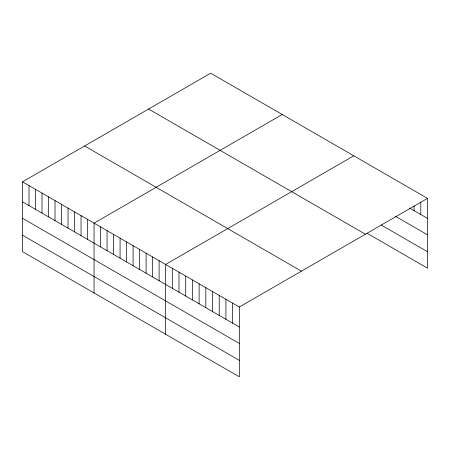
<?xml version="1.0" encoding="UTF-8"?>
<svg xmlns="http://www.w3.org/2000/svg" width="450" height="450" viewBox="0 0 450 450"><rect width="100%" height="100%" fill="white"/><g stroke="black" fill="none" stroke-linecap="round" stroke-linejoin="round"><path stroke-width="0.67" d="M22.5 181.834L239.321 307.012L239.321 376.813L22.5 251.629L22.5 181.834L210.679 73.187L427.5 198.371L427.5 268.166L367.183 233.342M282.229 114.497L94.05 223.144L94.05 292.939M353.779 155.807L165.606 264.454L165.606 334.249M239.321 307.012L427.5 198.371M409.629 208.063L427.5 218.385M395.668 216.433L427.5 234.81M381.144 224.977L427.5 251.741M148.579 109.041L365.4 234.225M84.6 145.98L301.421 271.164M22.5 201.842L239.321 327.026M22.5 218.273L239.321 343.457M22.5 235.198L239.321 360.382M420.801 202.089L420.801 214.515M414.096 205.813L414.096 210.645M232.622 303.142L232.622 323.156M225.917 299.278L225.917 319.286M219.218 295.408L219.218 315.416M212.518 291.538L212.518 311.546M205.813 287.668L205.813 307.682M199.114 283.798L199.114 303.812M192.409 279.928L192.409 299.942M185.709 276.058L185.709 296.072M179.004 272.188L179.004 292.202M172.305 268.324L172.305 288.332M159.097 260.696L159.097 280.71M152.595 256.939L152.595 276.952M146.087 253.187L146.087 273.195M139.584 249.429L139.584 269.443M133.082 245.678L133.082 265.686M126.574 241.92L126.574 261.934M120.071 238.162L120.071 258.176M113.563 234.411L113.563 254.419M107.061 230.653L107.061 250.667M100.558 226.896L100.558 246.909M87.547 219.386L87.547 239.4M81.045 215.629L81.045 235.643M74.537 211.877L74.537 231.885M68.034 208.119L68.034 228.133M61.526 204.368L61.526 224.376M55.024 200.61L55.024 220.624M48.521 196.852L48.521 216.866M42.013 193.101L42.013 213.109M35.511 189.343L35.511 209.357M29.003 185.586L29.003 205.599"/></g></svg>
